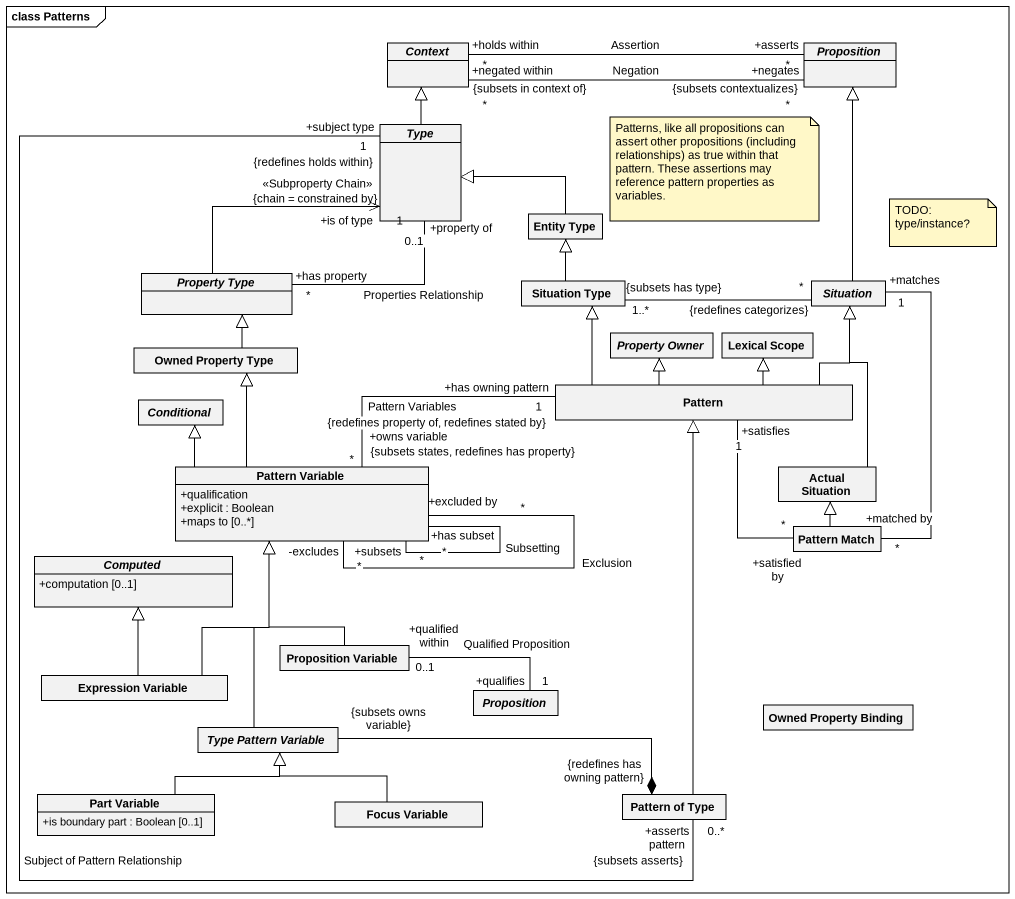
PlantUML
@startuml
mainframe class Patterns
hide circle
hide empty members
skinparam classAttributeIconSize 0
abstract class Context
abstract class Proposition
abstract class Type
class "Entity Type" as Entity_Type
abstract class "Property Type" as Property_Type
class "Situation Type" as Situation_Type
abstract class Situation
class "Owned Property Type" as Owned_Property_Type
abstract class "Property Owner" as Property_Owner
class "Lexical Scope" as Lexical_Scope
abstract class Conditional
class Pattern
class "Pattern Variable" as Pattern_Variable {
  +qualification
  +explicit : Boolean
  +maps to [0..*]
}
class "Actual Situation" as Actual_Situation
abstract class Computed {
  +computation [0..1]
}
class "Pattern Match" as Pattern_Match
class "Proposition Variable" as Proposition_Variable
class "Expression Variable" as Expression_Variable
abstract class "Proposition" as Proposition_2
class "Owned Property Binding" as Owned_Property_Binding
abstract class "Type Pattern Variable" as Type_Pattern_Variable
class "Part Variable" as Part_Variable {
  +is boundary part : Boolean [0..1]
}
class "Focus Variable" as Focus_Variable
class "Pattern of Type" as Pattern_of_Type
Context "+holds within\n*\n{subsets in context of}" -right- "+asserts\n*\n{subsets contextualizes}" Proposition : Assertion
Context "+negated within\n*" -right- "+negates\n*" Proposition : Negation
Type -up-|> Context
Type "+property of\n0..1" -left- "+has property\n*" Property_Type : Properties Relationship
Type "+subject type\n1\n{redefines holds within}" -- "+asserts pattern\n0..*\n{subsets asserts}" Pattern_of_Type : Subject of Pattern Relationship
Entity_Type -left-|> Type
Property_Type -right-> "+is of type\n<<Subproperty Chain>>\n1\n{chain = constrained by}" Type
Situation_Type -up-|> Entity_Type
Situation_Type "1..*\n{subsets has type}" -right- "*\n{redefines categorizes}" Situation
Situation -up-|> Proposition
Owned_Property_Type -up-|> Property_Type
Pattern -up-|> Situation_Type
Pattern -up-|> Situation
Pattern -up-|> Property_Owner
Pattern -up-|> Lexical_Scope
Pattern "+has owning pattern\n1\n{redefines property of, redefines stated by}" -left- "+owns variable\n*\n{subsets states, redefines has property}" Pattern_Variable : Pattern Variables
Pattern_Variable -up-|> Owned_Property_Type
Pattern_Variable -up-|> Conditional
Pattern_Variable "+has subset\n*" -- "+subsets\n*" Pattern_Variable : Subsetting
Pattern_Variable "-excludes\n*" -- "+excluded by\n*" Pattern_Variable : Exclusion
Actual_Situation -up-|> Situation
Pattern_Match "+matched by\n*" -up- "+matches\n1" Situation
Pattern_Match "+satisfied by\n*" -up- "+satisfies\n1" Pattern
Pattern_Match -up-|> Actual_Situation
Proposition_Variable -up-|> Pattern_Variable
Proposition_Variable "+qualified within\n0..1" -right- "+qualifies\n1" Proposition_2 : Qualified Proposition
Expression_Variable -up-|> Pattern_Variable
Expression_Variable -up-|> Computed
Type_Pattern_Variable -up-|> Pattern_Variable
Part_Variable -right-|> Type_Pattern_Variable
Focus_Variable -left-|> Type_Pattern_Variable
Pattern_of_Type -up-|> Pattern
Pattern_of_Type "{redefines has owning pattern}" *-left- "{subsets owns variable}" Type_Pattern_Variable
note as N1
  Patterns, like all propositions can assert other propositions (including relationships) as true within that pattern. These assertions may reference pattern properties as variables.
end note
note as N2
  TODO: type/instance?
end note
@enduml
